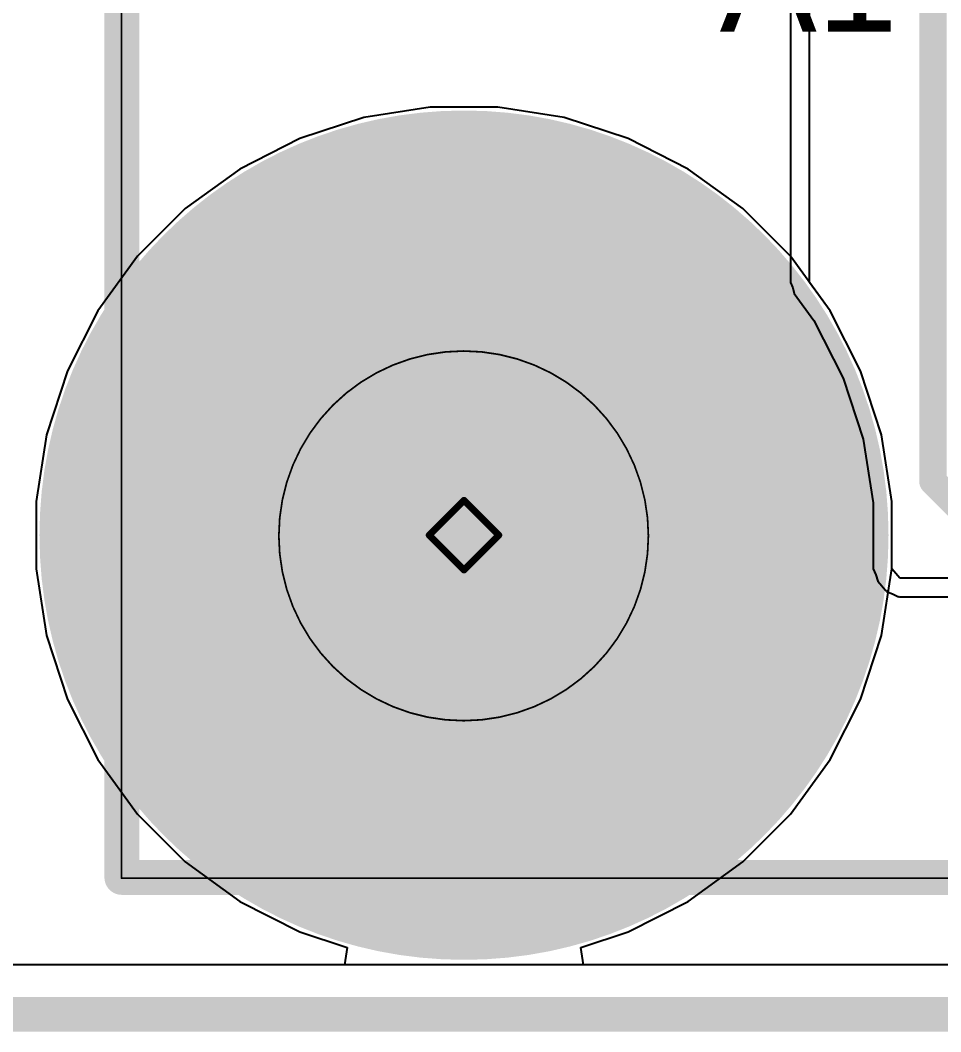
# Model space of a CAD drawing. Header units: inches. Extents: x -11 to 5433, y -4 to 5447.
# Drawn here: x -3.24 to 3.48, y -3.63 to 3.76 of the extents above; entities that cross this region are included whole.
import ezdxf

# ---------------------------------------------------------------- set-up
doc = ezdxf.new("R2010")
doc.units = ezdxf.units.IN
for name, color, linetype in [('Board_outline', 216, 'Continuous'), ('Bottom Layer', 5, 'Continuous'), ('Bottom Solder', 6, 'Continuous'), ('Drill Drawing', 1, 'Continuous'), ('Ground', 16, 'Continuous'), ('Mechanical 4', 56, 'Continuous'), ('Multi-Layer', 9, 'Continuous'), ('Pad Holes', 156, 'Continuous'), ('Power', 76, 'Continuous'), ('Top Layer', 1, 'Continuous'), ('Top Overlay', 2, 'Continuous'), ('Top Solder', 216, 'Continuous')]:
    doc.layers.add(name, color=color, linetype=linetype)
doc.styles.add('Arial', font='', dxfattribs={"height": 0.2})
doc.styles.get('Arial').set_extended_font_data('Arial')

# ---------------------------------------------------------------- blocks, each defined once
blk = doc.blocks.new('S______155')
at = {"layer": 'Bottom Layer'}
h = blk.add_hatch(color=5, dxfattribs=at)
edge = h.paths.add_edge_path()
edge.add_arc((0, 0), 3, 0, 360)
at = {"layer": 'Bottom Solder'}
h = blk.add_hatch(color=6, dxfattribs=at)
edge = h.paths.add_edge_path()
edge.add_arc((0, 0), 3.1016, 0, 360)
at = {"layer": 'Ground'}
h = blk.add_hatch(color=16, dxfattribs=at)
edge = h.paths.add_edge_path()
edge.add_arc((0, 0), 3, 0, 360)
at = {"layer": 'Multi-Layer'}
h = blk.add_hatch(color=9, dxfattribs=at)
edge = h.paths.add_edge_path()
edge.add_arc((0, 0), 3, 0, 360)
at = {"layer": 'Pad Holes'}
h = blk.add_hatch(color=7, dxfattribs=at)
edge = h.paths.add_edge_path()
edge.add_arc((0, 0), 1.85, 0, 360)
at = {"layer": 'Power'}
h = blk.add_hatch(color=76, dxfattribs=at)
edge = h.paths.add_edge_path()
edge.add_arc((0, 0), 3, 0, 360)
at = {"layer": 'Top Layer'}
h = blk.add_hatch(color=1, dxfattribs=at)
edge = h.paths.add_edge_path()
edge.add_arc((0, 0), 3, 0, 360)
at = {"layer": 'Top Solder'}
h = blk.add_hatch(color=216, dxfattribs=at)
edge = h.paths.add_edge_path()
edge.add_arc((0, 0), 3.1016, 0, 360)
blk = doc.blocks.new('ADM6_30_01_5_L_4_2_A_TR_158')
at = {"layer": 'Top Overlay'}
for points in [[(11.885, 1.793, 0.2, 0.2, 0), (11.178, 2.5, 0.2, 0.2, 0)], [(11.885, 1.793, 0.2, 0.2, 0), (11.885, -2.5, 0.2, 0.2, 0)]]:
    blk.add_lwpolyline(points, format="xyseb", dxfattribs=at)
blk.add_lwpolyline([(11.835, 1.793, 0.1, 0.1, 1), (11.935, 1.793, 0.1, 0.1, 1)], format="xyseb", close=True, dxfattribs=at)
blk.add_lwpolyline([(11.835, 1.793, 0.1, 0.1, 1), (11.935, 1.793, 0.1, 0.1, 1)], format="xyseb", close=True, dxfattribs=at)
at = {"layer": 'Top Overlay', "style": 'Arial'}
blk.add_text('A1', height=0.762, rotation=180, dxfattribs=at).set_placement((13.4425, -1.4899))

msp = doc.modelspace()

# ---------------------------------------------------------------- linework, layer by layer
at = {"layer": 'Board_outline'}
for points in [[(1.851, 0, 0.127, 0.127, 1), (-1.851, 0, 0.127, 0.127, 1)], [(-1.8827, 0, 0.0635, 0.0635, 1), (-1.8192, 0, 0.0635, 0.0635, 1)], [(1.8192, 0, 0.0635, 0.0635, 1), (1.8827, 0, 0.0635, 0.0635, 1)]]:
    msp.add_lwpolyline(points, format="xyseb", close=True, dxfattribs=at)
msp.add_lwpolyline([(-9.9266, -3.5, 0.254, 0.254, 0), (66.0734, -3.5, 0.254, 0.254, 0)], format="xyseb", dxfattribs=at)
at = {"layer": 'Bottom Layer'}
for p, q in [((2.524, 1.846), (2.524, 6.13)), ((2.3865, 4.1474), (2.3865, 1.846)), ((2.3865, 1.846), (2.4028, 1.8066)), ((2.4028, 1.8066), (2.4128, 1.7652)), ((2.6744, 1.6389), (2.524, 1.846)), ((2.4128, 1.7652), (2.5569, 1.5669)), ((2.8979, 1.2004), (2.6744, 1.6389)), ((2.5569, 1.5669), (2.7705, 1.1476)), ((3.05, 0.7322), (2.8979, 1.2004)), ((2.7705, 1.1476), (2.9159, 0.7001)), ((2.9159, 0.7001), (2.9895, 0.2353)), ((3.127, 0.2461), (3.05, 0.7322)), ((2.9895, 0.2353), (2.9895, -0.2461)), ((3.127, -0.2461), (3.127, 0.2461)), ((2.9895, -0.2461), (3.0078, -0.2901)), ((3.0078, -0.2901), (3.0225, -0.3354)), ((3.1844, -0.3133), (3.127, -0.2461)), ((3.0225, -0.3354), (3.0798, -0.4025)), ((6.2352, -0.3133), (3.1844, -0.3133)), ((3.0798, -0.4025), (3.0849, -0.4051)), ((3.0849, -0.4051), (3.0872, -0.4105)), ((3.0872, -0.4105), (3.1311, -0.4287)), ((3.1311, -0.4287), (3.1736, -0.4503)), ((3.1736, -0.4503), (3.179, -0.4485)), ((3.179, -0.4485), (3.1844, -0.4507)), ((3.1844, -0.4507), (5.9318, -0.4507)), ((3.8567, -3.1374), (-9.9266, -3.1374))]:
    msp.add_line(p, q, dxfattribs=at)
at = {"layer": 'Drill Drawing'}
for points in [[(-0.254, 0, 0.0508, 0.0508, 0), (0, 0.254, 0.0508, 0.0508, 0)], [(0, 0.254, 0.0508, 0.0508, 0), (0.254, 0, 0.0508, 0.0508, 0)], [(-0.254, 0, 0.0508, 0.0508, 0), (0, -0.254, 0.0508, 0.0508, 0)], [(0, -0.254, 0.0508, 0.0508, 0), (0.254, 0, 0.0508, 0.0508, 0)]]:
    msp.add_lwpolyline(points, format="xyseb", dxfattribs=at)
for points in [[(-0.0127, 0.254, 0.0254, 0.0254, 1), (0.0127, 0.254, 0.0254, 0.0254, 1)], [(-0.0127, 0.254, 0.0254, 0.0254, 1), (0.0127, 0.254, 0.0254, 0.0254, 1)], [(-0.2667, 0, 0.0254, 0.0254, 1), (-0.2413, 0, 0.0254, 0.0254, 1)], [(-0.2667, 0, 0.0254, 0.0254, 1), (-0.2413, 0, 0.0254, 0.0254, 1)], [(0.2413, 0, 0.0254, 0.0254, 1), (0.2667, 0, 0.0254, 0.0254, 1)], [(0.2413, 0, 0.0254, 0.0254, 1), (0.2667, 0, 0.0254, 0.0254, 1)], [(-0.0127, -0.254, 0.0254, 0.0254, 1), (0.0127, -0.254, 0.0254, 0.0254, 1)], [(-0.0127, -0.254, 0.0254, 0.0254, 1), (0.0127, -0.254, 0.0254, 0.0254, 1)]]:
    msp.add_lwpolyline(points, format="xyseb", close=True, dxfattribs=at)
at = {"layer": 'Ground'}
msp.add_line((32.1186, -3.1374), (-9.9266, -3.1374), dxfattribs=at)
at = {"layer": 'Mechanical 4'}
for points in [[(-2.5, -2.5, 0.254, 0.254, 0), (-2.5, 33.5, 0.254, 0.254, 0)], [(-2.5028, -2.505, 0.0127, 0.0127, 0), (-2.5028, 33.495, 0.0127, 0.0127, 0)], [(-2.5, -2.5, 0.254, 0.254, 0), (67.5, -2.5, 0.254, 0.254, 0)], [(-2.5028, -2.505, 0.0127, 0.0127, 0), (67.4972, -2.505, 0.0127, 0.0127, 0)]]:
    msp.add_lwpolyline(points, format="xyseb", dxfattribs=at)
for points in [[(1.35, 0, 0.254, 0.254, 1), (-1.35, 0, 0.254, 0.254, 1)], [(1.35, 0, 0.254, 0.254, 1), (-1.35, 0, 0.254, 0.254, 1)], [(1.3472, -0.005, 0.0127, 0.0127, 1), (-1.3528, -0.005, 0.0127, 0.0127, 1)], [(-1.4135, 0, 0.127, 0.127, 1), (-1.2865, 0, 0.127, 0.127, 1)], [(-1.4135, 0, 0.127, 0.127, 1), (-1.2865, 0, 0.127, 0.127, 1)], [(1.2865, 0, 0.127, 0.127, 1), (1.4135, 0, 0.127, 0.127, 1)], [(1.2865, 0, 0.127, 0.127, 1), (1.4135, 0, 0.127, 0.127, 1)], [(-1.356, -0.005, 0.00635, 0.00635, 1), (-1.3496, -0.005, 0.00635, 0.00635, 1)], [(1.344, -0.005, 0.00635, 0.00635, 1), (1.3504, -0.005, 0.00635, 0.00635, 1)], [(-2.5635, -2.5, 0.127, 0.127, 1), (-2.4365, -2.5, 0.127, 0.127, 1)], [(-2.5635, -2.5, 0.127, 0.127, 1), (-2.4365, -2.5, 0.127, 0.127, 1)], [(-2.506, -2.505, 0.00635, 0.00635, 1), (-2.4996, -2.505, 0.00635, 0.00635, 1)], [(-2.506, -2.505, 0.00635, 0.00635, 1), (-2.4996, -2.505, 0.00635, 0.00635, 1)]]:
    msp.add_lwpolyline(points, format="xyseb", close=True, dxfattribs=at)
at = {"layer": 'Power'}
for p, q in [((-0.2461, 3.127), (-0.7322, 3.05)), ((0.2461, 3.127), (-0.2461, 3.127)), ((0.7322, 3.05), (0.2461, 3.127)), ((-0.7322, 3.05), (-1.2004, 2.8979)), ((1.2004, 2.8979), (0.7322, 3.05)), ((-1.2004, 2.8979), (-1.6389, 2.6744)), ((1.6389, 2.6744), (1.2004, 2.8979)), ((-1.6389, 2.6744), (-2.0371, 2.3851)), ((2.0371, 2.3851), (1.6389, 2.6744)), ((-2.0371, 2.3851), (-2.3851, 2.0371)), ((2.3851, 2.0371), (2.0371, 2.3851)), ((-2.3851, 2.0371), (-2.6744, 1.6389)), ((2.6744, 1.6389), (2.3851, 2.0371)), ((-2.6744, 1.6389), (-2.8979, 1.2004)), ((2.8979, 1.2004), (2.6744, 1.6389)), ((-2.8979, 1.2004), (-3.05, 0.7322)), ((3.05, 0.7322), (2.8979, 1.2004)), ((-3.05, 0.7322), (-3.127, 0.2461)), ((3.127, 0.2461), (3.05, 0.7322)), ((-3.127, 0.2461), (-3.127, -0.2461)), ((3.127, -0.2461), (3.127, 0.2461)), ((-3.127, -0.2461), (-3.05, -0.7322)), ((3.05, -0.7322), (3.127, -0.2461)), ((-3.05, -0.7322), (-2.8979, -1.2004)), ((2.8979, -1.2004), (3.05, -0.7322)), ((-2.8979, -1.2004), (-2.6744, -1.6389)), ((2.6744, -1.6389), (2.8979, -1.2004)), ((-2.6744, -1.6389), (-2.3851, -2.0371)), ((2.3851, -2.0371), (2.6744, -1.6389)), ((-2.3851, -2.0371), (-2.0371, -2.3851)), ((2.0371, -2.3851), (2.3851, -2.0371)), ((-2.0371, -2.3851), (-1.6389, -2.6744)), ((1.6389, -2.6744), (2.0371, -2.3851)), ((-1.6389, -2.6744), (-1.2004, -2.8979)), ((1.2004, -2.8979), (1.6389, -2.6744)), ((-1.2004, -2.8979), (-0.854, -3.0104)), ((0.854, -3.0104), (1.2004, -2.8979)), ((-0.854, -3.0104), (-0.8741, -3.1374)), ((0.8741, -3.1374), (0.854, -3.0104)), ((-0.8741, -3.1374), (-9.9539, -3.1374)), ((32.1926, -3.1374), (0.8741, -3.1374))]:
    msp.add_line(p, q, dxfattribs=at)
at = {"layer": 'Top Layer'}
msp.add_line((28.2753, -3.1374), (-9.9266, -3.1374), dxfattribs=at)

# ---------------------------------------------------------------- block references
at = {"rotation": 180}
for name, p in [('ADM6_30_01_5_L_4_2_A_TR_158', (15.3106, 2.1867)), ('S______155', (0, 0))]:
    msp.add_blockref(name, p, dxfattribs=at)

doc.saveas('drawing.dxf')
